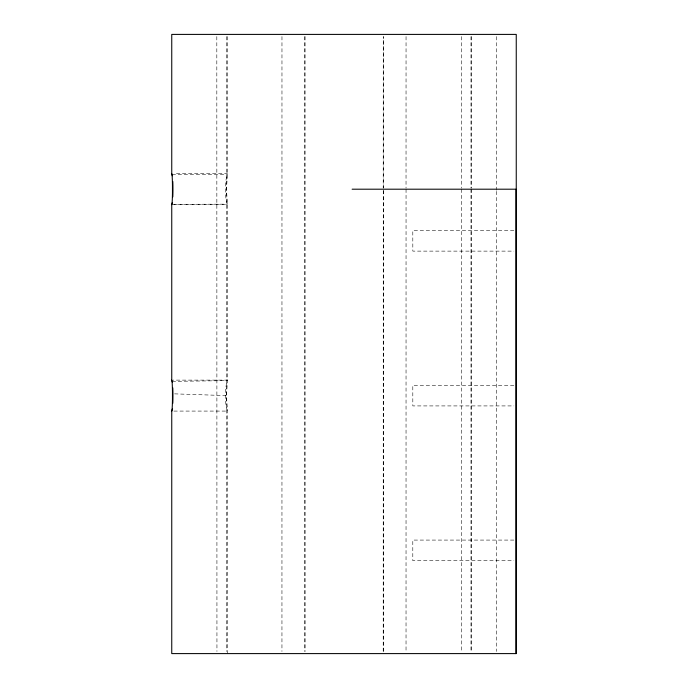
<?xml version="1.0" encoding="UTF-8"?>
<svg xmlns="http://www.w3.org/2000/svg" width="688" height="688" viewBox="0 0 688 688"><rect width="100%" height="100%" fill="white"/><g stroke="black" fill="none" stroke-linecap="round" stroke-linejoin="round"><path stroke-width="0.52" stroke-dasharray="3.44 2.58" d="M173.892 204.68L227.401 204.68C224.52 194.678 224.546 183.722 227.401 173.72L173.892 173.72M173.892 411.08L227.401 411.08C224.52 401.078 224.546 390.122 227.401 380.12L172.817 380.12M227.522 36.55L227.522 174.073L226.412 189.2L227.522 204.327L227.522 380.473L226.412 395.6L227.522 410.727L227.522 653.6M172.198 381.358L227.238 380.645M172.155 174.761L227.238 174.245M171.957 204.327L227.238 204.155M513.876 230.48L412.8 230.48L412.826 251.12L513.876 251.12M513.876 385.28L412.8 385.28L412.826 405.92L513.876 405.92M513.876 540.08L412.8 540.08L412.8 560.72L513.876 560.72M174.606 393.863L225.991 395.591M496.573 36.55L496.555 190.275M496.555 191.35L496.573 651.45M471.185 36.55L471.185 188.125M471.185 189.2L471.185 651.45M471.056 36.55L471.056 188.125M471.056 189.2L471.056 651.45M461.528 36.55L461.493 188.125M461.528 189.2L461.493 651.45M406.049 36.55L406.032 188.125M406.049 189.2L406.032 651.45M305.076 36.55L305.076 651.45M304.741 36.55L304.793 651.45M281.968 36.55L281.951 651.45M226.472 36.55L226.507 651.45M216.815 36.55L216.944 651.45M383.259 188.125L383.259 36.55L383.207 188.125M383.259 651.45L383.259 189.2L383.207 651.45"/><path stroke-width="1.03" d="M172.456 399.642A15.497 0.731 -90 0 1 171.751 411.114L171.751 653.6L516.249 653.6L516.249 34.4L171.751 34.4L171.751 173.72A15.497 0.731 -90 0 1 172.456 185.192L172.456 193.208A15.497 0.731 90 0 1 171.751 204.68L171.751 380.12A15.497 0.731 -90 0 1 172.456 391.592L172.456 399.608M172.353 202.607L171.751 204.68M172.353 409.007L171.751 411.08M352.118 189.2L516 189.2L516 653.6M171.751 380.12L172.353 382.193M171.751 173.72L172.353 175.793M172.8 181.46A15.463 1.213 -90 0 1 172.8 196.94M172.8 387.86A15.463 1.213 -90 0 1 172.8 403.34"/></g></svg>
